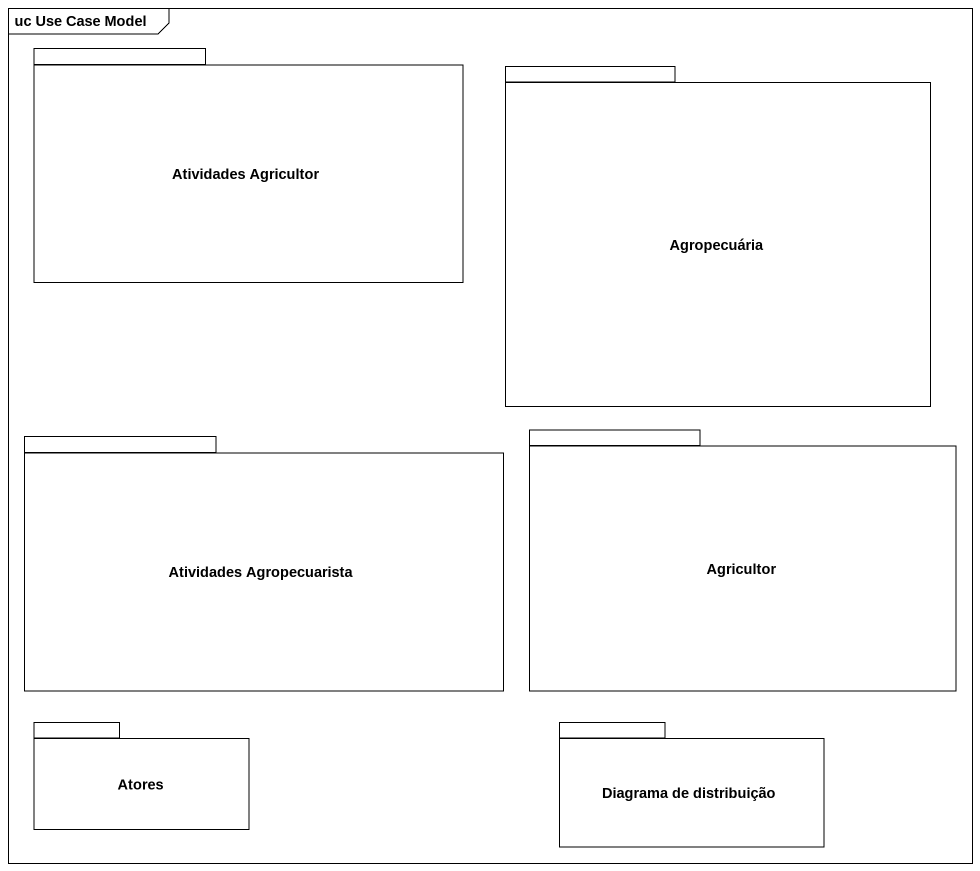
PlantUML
@startuml
mainframe uc Use Case Model
package "Atividades Agricultor" as Atividades_Agricultor {
}
package Agropecuária {
}
package Agricultor {
}
package "Atividades Agropecuarista" as Atividades_Agropecuarista {
}
package Atores {
}
package "Diagrama de distribuição" as Diagrama_de_distribuição {
}
@enduml
